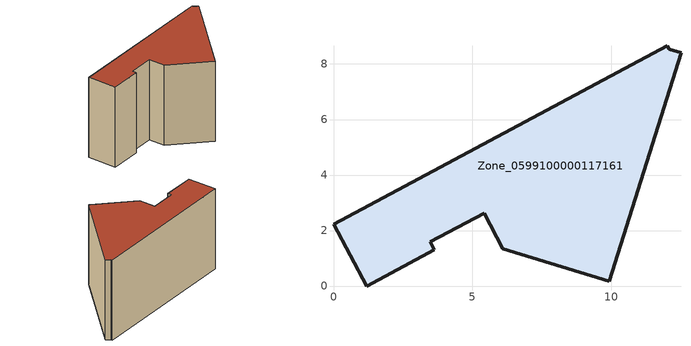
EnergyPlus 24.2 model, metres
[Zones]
Zone_0599100000117161
 floor ground (C_G): 12.09,8.54 12.52,8.41 9.93,0.17 6.1,1.34 5.43,2.62 3.48,1.59 3.63,1.3 1.19,0 0,2.23 12.03,8.65 z0
 wall outside (C_F): 12.03,8.65 0,2.23 1.19,0 3.63,1.3 3.48,1.59 5.43,2.62 6.1,1.34 9.93,0.17 12.52,8.41 12.09,8.54 12.03,8.65 z0:7.22
 roof outside (C_R): 12.09,8.54 12.03,8.65 0,2.23 1.19,0 3.63,1.3 3.48,1.59 5.43,2.62 6.1,1.34 9.93,0.17 12.52,8.41 z7.22
[BUILDING]
Pand.0599100000117161: North Axis=0; Terrain=City; Loads Convergence Tolerance Value=0.04; Temperature Convergence Tolerance Value=0.4; Solar Distribution=FullExterior; Maximum Number of Warmup Days=25; Minimum Number of Warmup Days=1
[Site:Location]
Rotterdam.The.Hague.AP_ZH_NLD Design_Conditions: Latitude=51.96; Longitude=4.45; Time Zone=1; Elevation=-4.5
[SITE:GROUNDTEMPERATURE:BUILDINGSURFACE]
18, 18, 18, 18, 18, 18, 18, 18, 18, 18, 18, 18
[MATERIAL] Thermal Absorptance=0.9; Solar Absorptance=0.7; Visible Absorptance=0.7
Name | Roughness | Thickness | Conductivity | Density | Specific Heat
G.TI.1975-1991 | MediumSmooth | 0.15 | 0.288461 | 540 | 1210
F.TI.1975-1991 | Rough | 0.3 | 0.230769 | 1920 | 840
R.TI.1975-1991 | MediumRough | 0.2 | 0.153846 | 1500 | 1000
[CONSTRUCTION]
C_G: G.TI.1975-1991
C_F: F.TI.1975-1991
C_R: R.TI.1975-1991
[ZONE]
Zone_0599100000117161: Type=1; Multiplier=1; Ceiling Height=Autocalculate; Volume=Autocalculate; Floor Area=autocalculate; Part of Total Floor Area=Yes
[ZONEINFILTRATION:DESIGNFLOWRATE]
Infil_Zone_0599100000117161: Zone or ZoneList or Space or SpaceList=Zone_0599100000117161; Schedule=AlwaysOn; Design Flow Rate Calculation Method=Flow/Area; Flow Rate per Floor Area=0.003; Constant Term Coefficient=1; Temperature Term Coefficient=0; Velocity Term Coefficient=0; Velocity Squared Term Coefficient=0
[HVACTEMPLATE:ZONE:IDEALLOADSAIRSYSTEM]
Zone_0599100000117161: Maximum Heating Supply Air Temperature=50; Minimum Cooling Supply Air Temperature=13; Maximum Heating Supply Air Humidity Ratio=0.0156; Minimum Cooling Supply Air Humidity Ratio=0.0077; Heating Limit=NoLimit; Cooling Limit=NoLimit; Dehumidification Control Type=ConstantSensibleHeatRatio; Cooling Sensible Heat Ratio=0.7; Dehumidification Setpoint=60; Humidification Control Type=None; Humidification Setpoint=30; Outdoor Air Method=None; Outdoor Air Flow Rate per Person=0.00944; Outdoor Air Flow Rate per Zone Floor Area=0; Outdoor Air Flow Rate per Zone=0; Demand Controlled Ventilation Type=None; Outdoor Air Economizer Type=NoEconomizer; Heat Recovery Type=None; Sensible Heat Recovery Effectiveness=0.7; Latent Heat Recovery Effectiveness=0.65
[ZONECONTROL:THERMOSTAT]
ThermostatControl_Zone_0599100000117161: Zone or ZoneList=Zone_0599100000117161; Control Type Schedule=DualSetpointControlType; Control 1=Thermostat_Zone_0599100000117161; Temperature Difference Between Cutout And Setpoint=0
[THERMOSTATSETPOINT:DUALSETPOINT]
Thermostat_Zone_0599100000117161: Heating Setpoint Temperature Schedule=HeatingSetpoint_Zone_0599100000117161; Cooling Setpoint Temperature Schedule=CoolingSetpoint_Zone_0599100000117161
[SCHEDULE:COMPACT]
HeatingSetpoint_Zone_0599100000117161: Through: 12/31, For: AllDays, Until: 24:00, 21
CoolingSetpoint_Zone_0599100000117161: Through: 12/31, For: AllDays, Until: 24:00, 24
DualSetpointControlType: Through: 12/31, For: AllDays, Until: 24:00, 4
AlwaysOn: Through: 12/31, For: AllDays, Until: 24:00, 1
